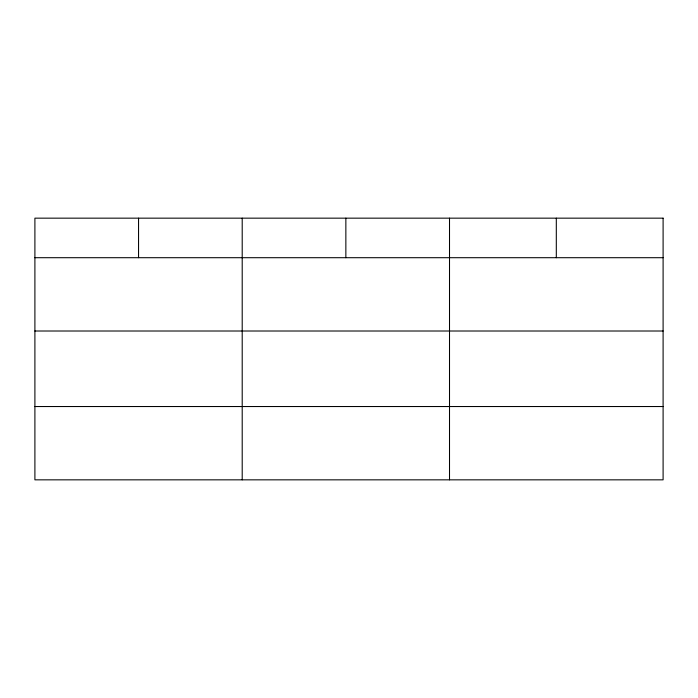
<?xml version="1.0" encoding="UTF-8"?>
<svg xmlns="http://www.w3.org/2000/svg" width="698" height="698" viewBox="0 0 698 698"><rect width="100%" height="100%" fill="white"/><g stroke="black" fill="none" stroke-linecap="round" stroke-linejoin="round"><path stroke-width="1.05" d="M34.9 257.702L663.1 257.702M34.9 331.009L663.1 331.009M34.9 406.533L663.1 406.533M556.306 218.16L556.306 257.702M449.512 218.16L449.512 479.84M345.859 218.16L345.859 257.702M242.206 218.16L242.206 479.84M138.553 218.16L138.553 257.702M663.1 218.16L34.9 218.16L34.9 479.84L663.1 479.84L663.1 218.16"/></g></svg>
